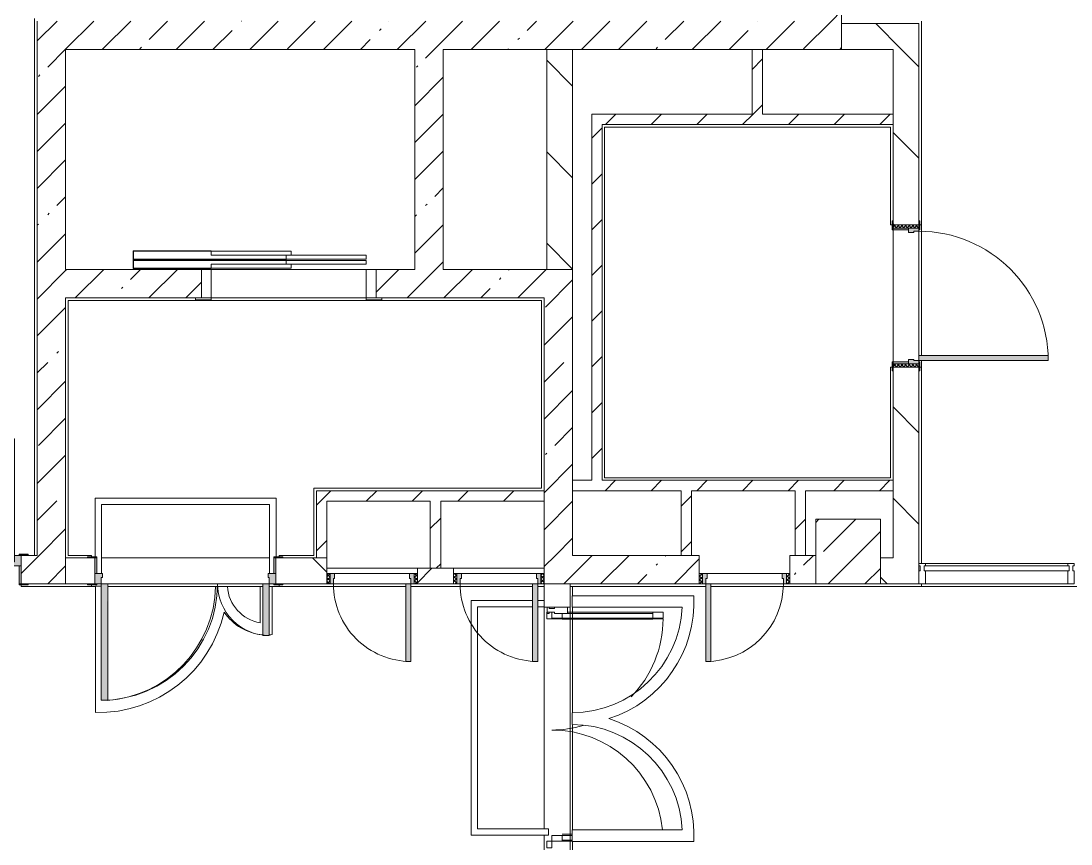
# Model space of a CAD drawing. Header units: millimetres. Extents: x -7229 to 193500, y -8553 to 29000.
# Drawn here: x 94455 to 102574, y 11389 to 17750 of the extents above; entities that cross this region are included whole.
import ezdxf

# ---------------------------------------------------------------- set-up
doc = ezdxf.new("R2010")
doc.units = ezdxf.units.MM
for name, color, linetype, lineweight, true_color in [('A-DETL-GENF-3', 7, 'Continuous', 5, 0xaaaaaa), ('A-DOOR-1', 7, 'Continuous', 5, 0xaaaaaa), ('A-DOOR-2', 7, 'Continuous', 5, 0xe2e2e2), ('A-DOOR-FRAM-1', 7, 'Continuous', 5, 0xe2e2e2), ('A-DOOR-FRAM-2', 7, 'Continuous', 5, 0xaaaaaa), ('A-FLOR-1', 7, 'Continuous', 5, 0xaaaaaa)]:
    doc.layers.add(name, color=color, linetype=linetype, lineweight=lineweight, true_color=true_color)
for name, color, linetype, lineweight in [('A-GLAZ-CURT', 7, 'Continuous', 5), ('A-GLAZ-CWMG', 7, 'Continuous', 5), ('A-WALL-1', 7, 'Continuous', 9), ('I-WALL', 7, 'Continuous', 5), ('S-COLS', 7, 'Continuous', 5)]:
    doc.layers.add(name, color=color, linetype=linetype, lineweight=lineweight)
pattern_1 = [(135, (0, 0), (-353.5534, -353.5534), [])]
pattern_2 = [(45, (0, 0), (-285.1231, 285.1231), []), (45, (285.12, 0), (-285.1231, 285.1231), [504.031, -100.806, 16.764, -84.042])]
pattern_3 = [(45, (0, 0), (-176.7767, 176.7767), [])]
pattern_4 = [(135, (1951.41, 124.685), (-14.14214, -14.14214), []), (225, (1951.41, 124.685), (14.14214, -14.14214), [])]
pattern_5 = [(45, (-171.384, 124.685), (-14.1421, 14.1421), []), (135, (-171.384, 124.685), (-14.1421, -14.1421), [])]

# ---------------------------------------------------------------- blocks, each defined once
blk = doc.blocks.new('110_Дверь_СКБ_2Ст - Д-1_л_Лестничная клетка EIS60 2-32142534-1_2_1_птичка зашивка')
at = {"layer": 'A-DOOR-2'}
for points in [[(662.5, 1010), (612.5, 1010), (612.5, 110), (662.5, 110), (662.5, 786.4)], [(-637.5, 510), (-637.5, 110), (-587.5, 110), (-587.5, 510)], [(712.4, 30), (697.5, 30), (699.6, -110), (712.5, -110), (712.5, 30)]]:
    blk.add_hatch(color=256, dxfattribs=at).paths.add_polyline_path(points)
h = blk.add_hatch(color=256, dxfattribs=at)
h.paths.add_polyline_path([(662.5, 110), (662.5, 60), (652.5, 60), (652.5, 30), (712.5, 32.6), (712.5, 110)])
h.paths.add_polyline_path([(-637.5, 110), (-687.5, 110), (-687.2, 30), (-627.5, 35.6), (-627.5, 60), (-637.5, 60), (-637.5, 104.8)])
at = {"layer": 'A-DOOR-FRAM-1'}
for points in [[(-672.5, 118), (-742.5, 118), (-742.5, 110), (-672.5, 110)], [(729.9, 118), (697.5, 118), (697.5, 110), (767.5, 110), (767.5, 118)], [(-672.5, 30), (-687.5, 30), (-687.4, -110), (-672.5, -110), (-672.5, -21.5)], [(-687.4, -110), (-742.5, -110.2), (-742.5, -118), (-672.5, -118), (-674.5, -110)], [(767.5, -110), (697.5, -110), (698.9, -118), (767.5, -118)]]:
    blk.add_hatch(color=256, dxfattribs=at).paths.add_polyline_path(points)
at = {"layer": 'A-DOOR-1'}
for p, q in [((662.5, 1010), (612.5, 1010)), ((612.5, 1010), (612.5, 110)), ((662.5, 110), (662.5, 1010)), ((-637.5, 510), (-637.5, 110)), ((-587.5, 510), (-637.5, 510)), ((-587.5, 110), (-587.5, 510)), ((-637.5, 110), (-587.5, 110)), ((612.5, 110), (662.5, 110))]:
    blk.add_line(p, q, dxfattribs=at)
for centre, radius, start, end in [((662.5, 110), 900, 90, 180), ((-637.5, 110), 400, 360, 90)]:
    blk.add_arc(centre, radius, start, end, dxfattribs=at)
at = {"layer": 'A-DOOR-FRAM-2'}
for p, q in [((-672.5, 118), (-742.5, 118)), ((-742.5, 118), (-742.5, 110)), ((-742.5, 110), (-672.5, 110)), ((-637.5, 110), (-687.5, 110)), ((-687.5, 110), (-687.5, 30)), ((-672.5, 110), (-672.5, 118)), ((-637.5, 60), (-637.5, 110)), ((662.5, 110), (662.5, 60)), ((712.5, 110), (662.5, 110)), ((767.5, 118), (697.5, 118)), ((697.5, 118), (697.5, 110)), ((697.5, 110), (767.5, 110)), ((712.5, 30), (712.5, 110)), ((767.5, 110), (767.5, 118)), ((-687.5, 30), (-627.5, 30)), ((-672.5, 30), (-687.5, 30)), ((-687.5, 30), (-687.5, -110)), ((-672.5, -110), (-672.5, 30)), ((-627.5, 60), (-637.5, 60)), ((-627.5, 30), (-627.5, 60)), ((662.5, 60), (652.5, 60)), ((652.5, 60), (652.5, 30)), ((652.5, 30), (712.5, 30)), ((712.5, 30), (697.5, 30)), ((697.5, 30), (697.5, -110)), ((712.5, -110), (712.5, 30)), ((-672.5, -110), (-742.5, -110)), ((-742.5, -110), (-742.5, -118)), ((-742.5, -118), (-672.5, -118)), ((-687.5, -110), (-672.5, -110)), ((-672.5, -118), (-672.5, -110)), ((697.5, -110), (712.5, -110)), ((767.5, -110), (697.5, -110)), ((697.5, -110), (697.5, -118)), ((697.5, -118), (767.5, -118)), ((767.5, -118), (767.5, -110))]:
    blk.add_line(p, q, dxfattribs=at)
blk = doc.blocks.new('110_Дверь_СКБ_2Ст - Д-3а 1450x2100h_Лестничная клетка из коридора-32213611-1_2_1_птичка зашивка')
at = {"layer": 'A-DOOR-2'}
for points in [[(617.1, 1000), (612.5, 1000), (617.1, 100), (662.5, 100), (662.5, 1000), (617.4, 1000)], [(-587.5, 500), (-637.5, 500), (-637.5, 100), (-587.5, 100), (-587.5, 492.8)], [(697.5, 20), (697.5, -100), (712.5, -100), (708.4, 20)]]:
    blk.add_hatch(color=256, dxfattribs=at).paths.add_polyline_path(points)
h = blk.add_hatch(color=256, dxfattribs=at)
h.paths.add_polyline_path([(710.2, 100), (662.5, 100), (660, 50), (652.5, 50), (652.5, 20), (712.5, 20), (711.5, 100)])
h.paths.add_polyline_path([(-637.5, 100), (-687.5, 100), (-687.5, 20), (-627.5, 20), (-627.5, 50), (-637.5, 50)])
at = {"layer": 'A-DOOR-FRAM-1'}
for points in [[(-712.5, 108), (-742.5, 108), (-742.5, 100), (-672.5, 100), (-672.5, 108), (-695.5, 108)], [(697.5, 108), (702.6, 100), (767.5, 100), (767.5, 108), (704.1, 108)], [(-687.5, 20), (-687.5, -100), (-672.5, -100), (-672.5, 20)], [(-687.5, -100), (-742.5, -100), (-742.5, -108), (-672.5, -108), (-677.4, -100)], [(711.5, -100), (697.5, -100), (697.5, -108), (767.5, -108), (767.5, -100), (712.5, -100)]]:
    blk.add_hatch(color=256, dxfattribs=at).paths.add_polyline_path(points)
at = {"layer": 'A-DOOR-1'}
for p, q in [((662.5, 1000), (612.5, 1000)), ((612.5, 1000), (612.5, 100)), ((662.5, 100), (662.5, 1000)), ((-637.5, 500), (-637.5, 100)), ((-587.5, 500), (-637.5, 500)), ((-587.5, 100), (-587.5, 500)), ((-637.5, 100), (-587.5, 100)), ((612.5, 100), (662.5, 100))]:
    blk.add_line(p, q, dxfattribs=at)
for centre, radius, start, end in [((662.5, 100), 900, 90, 180), ((-637.5, 100), 400, 360, 90)]:
    blk.add_arc(centre, radius, start, end, dxfattribs=at)
at = {"layer": 'A-DOOR-FRAM-2'}
for p, q in [((-672.5, 108), (-742.5, 108)), ((-742.5, 108), (-742.5, 100)), ((-742.5, 100), (-672.5, 100)), ((-637.5, 100), (-687.5, 100)), ((-687.5, 100), (-687.5, 20)), ((-672.5, 100), (-672.5, 108)), ((-637.5, 50), (-637.5, 100)), ((662.5, 100), (662.5, 50)), ((712.5, 100), (662.5, 100)), ((767.5, 108), (697.5, 108)), ((697.5, 108), (697.5, 100)), ((697.5, 100), (767.5, 100)), ((712.5, 20), (712.5, 100)), ((767.5, 100), (767.5, 108)), ((-687.5, 20), (-627.5, 20)), ((-672.5, 20), (-687.5, 20)), ((-687.5, 20), (-687.5, -100)), ((-672.5, -100), (-672.5, 20)), ((-627.5, 50), (-637.5, 50)), ((-627.5, 20), (-627.5, 50)), ((662.5, 50), (652.5, 50)), ((652.5, 50), (652.5, 20)), ((652.5, 20), (712.5, 20)), ((712.5, 20), (697.5, 20)), ((697.5, 20), (697.5, -100)), ((712.5, -100), (712.5, 20)), ((-672.5, -100), (-742.5, -100)), ((-742.5, -100), (-742.5, -108)), ((-742.5, -108), (-672.5, -108)), ((-687.5, -100), (-672.5, -100)), ((-672.5, -108), (-672.5, -100)), ((697.5, -100), (712.5, -100)), ((767.5, -100), (697.5, -100)), ((697.5, -100), (697.5, -108)), ((697.5, -108), (767.5, -108)), ((767.5, -108), (767.5, -100))]:
    blk.add_line(p, q, dxfattribs=at)
blk = doc.blocks.new('110_Дверь_СКБ_1Ст_Внутренняя1 - Д-4 1100x2100h_су мгн-31800557-1_2_1_птичка зашивка')
at = {"layer": 'A-DOOR-1'}
h = blk.add_hatch(dxfattribs=at)
h.set_pattern_fill('FP_53', color=256, style=0, pattern_type=2)
h.set_pattern_definition([(135, (1751.41, 164.685), (-14.14214, -14.14214), []), (225, (1751.41, 164.685), (14.14214, -14.14214), [])])
h.paths.add_polyline_path([(562.5, 100), (537.5, 100), (537.5, -100), (562.5, -100), (562.5, -21.9)])
at = {"layer": 'A-DOOR-2'}
h = blk.add_hatch(color=256, dxfattribs=at)
h.paths.add_polyline_path([(537.5, 100), (512.5, 100), (512.5, 60), (502.5, 60), (502.5, 20), (537.5, 20)])
h.paths.add_polyline_path([(-477.5, 60), (-487.5, 60), (-487.5, 100), (-512.5, 100), (-512.5, 20), (-477.5, 20), (-477.5, 44)])
at = {"layer": 'A-DOOR-FRAM-1'}
for points in [[(512.5, 120), (512.5, 1100), (472.5, 1100), (472.5, 100), (512.5, 100), (512.5, 111.4)], [(-497.5, 100), (-497.5, 108), (-567.5, 108), (-567.5, 100), (-512.5, 100)], [(592.5, 108), (522.5, 108), (522.5, 100), (592.5, 100)], [(-497.5, -21.9), (-497.5, 20), (-512.5, 20), (-512.5, -100), (-497.5, -100)], [(537.5, -100), (537.5, 20), (522.5, 20), (522.5, -100)], [(-497.5, -100), (-567.5, -100), (-567.5, -108), (-497.5, -108)], [(592.5, -108), (592.5, -100), (522.5, -100), (522.5, -108), (562.5, -108)]]:
    blk.add_hatch(color=256, dxfattribs=at).paths.add_polyline_path(points)
at = {"layer": 'A-DOOR-FRAM-2'}
h = blk.add_hatch(dxfattribs=at)
h.set_pattern_fill('FP_54', color=256, style=0, pattern_type=2)
h.set_pattern_definition([(45, (-371.384, 164.685), (-14.1421, 14.1421), []), (135, (-371.384, 164.685), (-14.1421, -14.1421), [])])
h.paths.add_polyline_path([(-512.5, -46.8), (-512.5, 100), (-537.5, 100), (-537.5, -100), (-512.5, -100)])
at = {"layer": 'A-DOOR-1'}
for p, q in [((512.5, 1100), (472.5, 1100)), ((472.5, 1100), (472.5, 100)), ((512.5, 100), (512.5, 1100)), ((472.5, 100), (512.5, 100))]:
    blk.add_line(p, q, dxfattribs=at)
blk.add_arc((512.5, 100), 1000, 90, 180, dxfattribs=at)
at = {"layer": 'A-DOOR-FRAM-2'}
for p, q in [((-497.5, 108), (-567.5, 108)), ((-567.5, 108), (-567.5, 100)), ((-567.5, 100), (-497.5, 100)), ((-512.5, 100), (-537.5, 100)), ((-537.5, 100), (-537.5, -100)), ((-487.5, 100), (-512.5, 100)), ((-512.5, 100), (-512.5, 20)), ((-512.5, -100), (-512.5, 100)), ((-497.5, 100), (-512.5, 100)), ((-512.5, 100), (-512.5, 99)), ((-512.5, 99), (-497.5, 99)), ((-497.5, 100), (-497.5, 108)), ((-497.5, 99), (-497.5, 100)), ((-487.5, 60), (-487.5, 100)), ((512.5, 100), (512.5, 60)), ((537.5, 100), (512.5, 100)), ((592.5, 108), (522.5, 108)), ((522.5, 108), (522.5, 100)), ((537.5, 100), (522.5, 100)), ((522.5, 100), (522.5, 99)), ((522.5, 100), (592.5, 100)), ((522.5, 99), (537.5, 99)), ((537.5, 20), (537.5, 100)), ((562.5, 100), (537.5, 100)), ((537.5, 100), (537.5, -100)), ((537.5, 99), (537.5, 100)), ((562.5, -100), (562.5, 100)), ((592.5, 100), (592.5, 108)), ((-512.5, 20), (-477.5, 20)), ((-497.5, 20), (-512.5, 20)), ((-512.5, 20), (-512.5, -100)), ((-497.5, -100), (-497.5, 20)), ((-477.5, 60), (-487.5, 60)), ((-477.5, 20), (-477.5, 60)), ((512.5, 60), (502.5, 60)), ((502.5, 60), (502.5, 20)), ((502.5, 20), (537.5, 20)), ((537.5, 20), (522.5, 20)), ((522.5, 20), (522.5, -100)), ((537.5, -100), (537.5, 20)), ((-497.5, -100), (-567.5, -100)), ((-567.5, -100), (-567.5, -108)), ((-567.5, -108), (-497.5, -108)), ((-537.5, -100), (-512.5, -100)), ((-512.5, -100), (-497.5, -100)), ((-497.5, -108), (-497.5, -100)), ((522.5, -100), (537.5, -100)), ((592.5, -100), (522.5, -100)), ((522.5, -100), (522.5, -108)), ((522.5, -108), (592.5, -108)), ((537.5, -100), (562.5, -100)), ((592.5, -108), (592.5, -100))]:
    blk.add_line(p, q, dxfattribs=at)
blk = doc.blocks.new('110_Дверь_СКБ_1Ст - д-18 700x2100h_Технический шкаф ЭОМ и СС-23279316-1_2_1_птичка зашивка')
at = {"layer": 'A-DOOR-1'}
h = blk.add_hatch(dxfattribs=at)
h.set_pattern_fill('FP_81', color=256, style=0, pattern_type=2)
h.set_pattern_definition([(135, (1951.41, 174.685), (-14.14214, -14.14214), []), (225, (1951.41, 174.685), (14.14214, -14.14214), [])])
h.paths.add_polyline_path([(337.5, 110), (337.5, 30), (362.5, 30), (362.5, 110)])
at = {"layer": 'A-DOOR-2'}
h = blk.add_hatch(color=256, dxfattribs=at)
h.paths.add_polyline_path([(337.5, 110), (312.5, 110), (312.5, 70), (302.5, 70), (302.5, 30), (337.5, 30)])
h.paths.add_polyline_path([(-312.5, 110), (-312.5, 30), (-277.5, 30), (-277.5, 70), (-287.5, 70), (-287.5, 110), (-297.5, 110)])
at = {"layer": 'A-DOOR-FRAM-1'}
blk.add_hatch(color=256, dxfattribs=at).paths.add_polyline_path([(312.5, 710), (272.5, 710), (272.5, 110), (312.5, 110), (312.5, 377)])
at = {"layer": 'A-DOOR-FRAM-2'}
h = blk.add_hatch(dxfattribs=at)
h.set_pattern_fill('FP_82', color=256, style=0, pattern_type=2)
h.set_pattern_definition([(45, (-171.384, 174.685), (-14.1421, 14.1421), []), (135, (-171.384, 174.685), (-14.1421, -14.1421), [])])
h.paths.add_polyline_path([(-337.5, 110), (-337.5, 30), (-312.5, 30), (-312.5, 110), (-320.7, 110)])
at = {"layer": 'A-DOOR-1'}
for p, q in [((312.5, 710), (272.5, 710)), ((272.5, 710), (272.5, 110)), ((312.5, 110), (312.5, 710)), ((272.5, 110), (312.5, 110))]:
    blk.add_line(p, q, dxfattribs=at)
blk.add_arc((312.5, 110), 600, 90, 180, dxfattribs=at)
at = {"layer": 'A-DOOR-FRAM-2'}
for p, q in [((-312.5, 110), (-337.5, 110)), ((-337.5, 110), (-337.5, 30)), ((-287.5, 110), (-312.5, 110)), ((-312.5, 110), (-312.5, 30)), ((-312.5, 30), (-312.5, 110)), ((-287.5, 70), (-287.5, 110)), ((-287.5, 110), (272.5, 110)), ((312.5, 110), (312.5, 70)), ((337.5, 110), (312.5, 110)), ((337.5, 30), (337.5, 110)), ((362.5, 110), (337.5, 110)), ((337.5, 110), (337.5, 30)), ((362.5, 30), (362.5, 110)), ((-337.5, 30), (-312.5, 30)), ((-312.5, 30), (-277.5, 30)), ((-277.5, 70), (-287.5, 70)), ((-277.5, 30), (-277.5, 70)), ((302.5, 30), (-277.5, 30)), ((312.5, 70), (302.5, 70)), ((302.5, 70), (302.5, 30)), ((302.5, 30), (337.5, 30)), ((337.5, 30), (362.5, 30))]:
    blk.add_line(p, q, dxfattribs=at)
blk = doc.blocks.new('110_Дверь_СКБ_1Ст - д-18п 700x2100h_Технический шкаф ЭОМ и СС 2-32193184-1_2_1_птичка зашивка')
at = {"layer": 'A-DOOR-1'}
h = blk.add_hatch(dxfattribs=at)
h.set_pattern_fill('FP_83', color=256, style=0, pattern_type=2)
h.set_pattern_definition(pattern_4)
h.paths.add_polyline_path([(337.5, 60), (337.5, -20), (362.5, -20), (362.5, 60)])
at = {"layer": 'A-DOOR-2'}
h = blk.add_hatch(color=256, dxfattribs=at)
h.paths.add_polyline_path([(-312.5, 60), (-312.5, -20), (-277.5, -20), (-277.5, 20), (-287.5, 20), (-287.5, 60), (-297.5, 60)])
h.paths.add_polyline_path([(312.5, 60), (312.5, 20), (302.5, 20), (302.5, -20), (337.5, -20), (337.5, 60), (322.5, 60)])
at = {"layer": 'A-DOOR-FRAM-1'}
blk.add_hatch(color=256, dxfattribs=at).paths.add_polyline_path([(-247.5, 660), (-287.5, 660), (-287.5, 60), (-247.5, 60), (-247.5, 558.7)])
at = {"layer": 'A-DOOR-FRAM-2'}
h = blk.add_hatch(dxfattribs=at)
h.set_pattern_fill('FP_84', color=256, style=0, pattern_type=2)
h.set_pattern_definition(pattern_5)
h.paths.add_polyline_path([(-337.5, 60), (-337.5, -20), (-312.5, -20), (-312.5, 60)])
at = {"layer": 'A-DOOR-1'}
for p, q in [((-287.5, 660), (-287.5, 60)), ((-247.5, 660), (-287.5, 660)), ((-247.5, 60), (-247.5, 660)), ((-287.5, 60), (-247.5, 60))]:
    blk.add_line(p, q, dxfattribs=at)
blk.add_arc((-287.5, 60), 600, 360, 90, dxfattribs=at)
at = {"layer": 'A-DOOR-FRAM-2'}
for p, q in [((-312.5, 60), (-337.5, 60)), ((-337.5, 60), (-337.5, -20)), ((-287.5, 60), (-312.5, 60)), ((-312.5, 60), (-312.5, -20)), ((-312.5, -20), (-312.5, 60)), ((-287.5, 20), (-287.5, 60)), ((-277.5, 20), (-287.5, 20)), ((-277.5, -20), (-277.5, 20)), ((-247.5, 60), (312.5, 60)), ((312.5, 20), (302.5, 20)), ((302.5, 20), (302.5, -20)), ((312.5, 60), (312.5, 20)), ((337.5, 60), (312.5, 60)), ((337.5, -20), (337.5, 60)), ((362.5, 60), (337.5, 60)), ((337.5, 60), (337.5, -20)), ((362.5, -20), (362.5, 60)), ((-337.5, -20), (-312.5, -20)), ((-312.5, -20), (-277.5, -20)), ((302.5, -20), (-277.5, -20)), ((302.5, -20), (337.5, -20)), ((337.5, -20), (362.5, -20))]:
    blk.add_line(p, q, dxfattribs=at)
blk = doc.blocks.new('110_Дверь_СКБ_1Ст - д-18п 700x2100h_Технический шкаф ЭОМ и СС 2-V72-1_2_1_птичка зашивка')
at = {"layer": 'A-DOOR-1'}
h = blk.add_hatch(dxfattribs=at)
h.set_pattern_fill('FP_83', color=256, style=0, pattern_type=2)
h.set_pattern_definition(pattern_4)
h.paths.add_polyline_path([(337.5, 60), (337.5, -20), (362.5, -20), (362.5, 60)])
at = {"layer": 'A-DOOR-2'}
h = blk.add_hatch(color=256, dxfattribs=at)
h.paths.add_polyline_path([(337.5, 60), (312.5, 60), (312.5, 20), (302.5, 20), (302.5, -20), (337.5, -20)])
h.paths.add_polyline_path([(-287.5, 60), (-312.5, 60), (-312.5, -20), (-277.5, -20), (-277.5, 20), (-287.5, 20)])
at = {"layer": 'A-DOOR-FRAM-1'}
blk.add_hatch(color=256, dxfattribs=at).paths.add_polyline_path([(-247.5, 660), (-287.5, 660), (-287.5, 60), (-247.5, 60), (-247.5, 80)])
at = {"layer": 'A-DOOR-FRAM-2'}
h = blk.add_hatch(dxfattribs=at)
h.set_pattern_fill('FP_84', color=256, style=0, pattern_type=2)
h.set_pattern_definition(pattern_5)
h.paths.add_polyline_path([(-337.5, 60), (-337.5, -20), (-312.5, -20), (-312.5, 60)])
at = {"layer": 'A-DOOR-1'}
for p, q in [((-287.5, 660), (-287.5, 60)), ((-247.5, 660), (-287.5, 660)), ((-247.5, 60), (-247.5, 660)), ((-287.5, 60), (-247.5, 60))]:
    blk.add_line(p, q, dxfattribs=at)
blk.add_arc((-287.5, 60), 600, 360, 90, dxfattribs=at)
at = {"layer": 'A-DOOR-FRAM-2'}
for p, q in [((-312.5, 60), (-337.5, 60)), ((-337.5, 60), (-337.5, -20)), ((-287.5, 60), (-312.5, 60)), ((-312.5, 60), (-312.5, -20)), ((-312.5, -20), (-312.5, 60)), ((-287.5, 20), (-287.5, 60)), ((-277.5, 20), (-287.5, 20)), ((-277.5, -20), (-277.5, 20)), ((-247.5, 60), (312.5, 60)), ((312.5, 20), (302.5, 20)), ((302.5, 20), (302.5, -20)), ((312.5, 60), (312.5, 20)), ((337.5, 60), (312.5, 60)), ((337.5, -20), (337.5, 60)), ((362.5, 60), (337.5, 60)), ((337.5, 60), (337.5, -20)), ((362.5, -20), (362.5, 60)), ((-337.5, -20), (-312.5, -20)), ((-312.5, -20), (-277.5, -20)), ((302.5, -20), (-277.5, -20)), ((302.5, -20), (337.5, -20)), ((337.5, -20), (362.5, -20))]:
    blk.add_line(p, q, dxfattribs=at)
blk = doc.blocks.new('Прямоугольный импост - Импост структурный с накладкой - 160мм Темный-V48-1_2_1_птичка зашивка')
at = {"layer": 'A-GLAZ-CWMG'}
for p, q in [((-50, 0), (-50, 17)), ((-50, 17), (0, 17)), ((-40, 0), (-50, 0)), ((-40, -40), (-40, 0)), ((0, 0), (-10, 0)), ((-10, 0), (-10, -40)), ((0, 17), (0, 0)), ((-50, -140), (-50, -40)), ((-50, -40), (-40, -40)), ((-10, -40), (0, -40)), ((0, -40), (0, -140)), ((0, -140), (-50, -140))]:
    blk.add_line(p, q, dxfattribs=at)
blk = doc.blocks.new('Системная панель - Стекло - 40мм-32352614-1_2_1_птичка зашивка')
at = {"layer": 'A-GLAZ-CURT'}
for p, q in [((560.5, 40), (-560.5, 40)), ((-560.5, 40), (-560.5, 0)), ((560.5, 0), (560.5, 40)), ((-560.5, 0), (560.5, 0))]:
    blk.add_line(p, q, dxfattribs=at)
blk = doc.blocks.new('Прямоугольный импост - Импост структурный с накладкой - 160мм Темный-32352612-1_2_1_птичка зашивка')
at = {"layer": 'A-GLAZ-CWMG'}
for p, q in [((101448, 13557), (102549, 13557)), ((101448, 13400), (102549, 13400))]:
    blk.add_line(p, q, dxfattribs=at)
blk = doc.blocks.new('Прямоугольный импост - Импост структурный с накладкой - 160мм Темный-V50-1_2_1_птичка зашивка')
at = {"layer": 'A-GLAZ-CWMG'}
for p, q in [((-25, 0), (-25, 17)), ((-25, 17), (25, 17)), ((-15, 0), (-25, 0)), ((-15, -40), (-15, 0)), ((25, 0), (15, 0)), ((15, 0), (15, -40)), ((25, 17), (25, 0)), ((-25, -140), (-25, -40)), ((-25, -40), (-15, -40)), ((15, -40), (25, -40)), ((25, -40), (25, -140)), ((25, -140), (-25, -140))]:
    blk.add_line(p, q, dxfattribs=at)
blk = doc.blocks.new('BSC_Колонна _Прямоугольная - 500х500-17857564-1_2_1_птичка зашивка')
at = {"layer": 'S-COLS'}
h = blk.add_hatch(dxfattribs=at)
h.set_pattern_fill('FP_109', color=256, style=0, pattern_type=2)
h.set_pattern_definition([(45, (-100850, -13650), (-285.1231, 285.1231), []), (45, (-100564.88, -13650), (-285.1231, 285.1231), [504.031, -100.806, 16.764, -84.042])])
h.paths.add_polyline_path([(250, -250), (250, 250), (-250, 250), (-250, -250)])
for p, q in [((250, 250), (-250, 250)), ((-250, 250), (-250, -250)), ((250, -250), (250, 250)), ((-250, -250), (250, -250))]:
    blk.add_line(p, q, dxfattribs=at)
blk = doc.blocks.new('DOR_Дверь лифта - 1350х2050h-19118285-1_2_1_птичка зашивка')
at = {"layer": 'A-DOOR-1'}
for p, q in [((-600, 125), (-720, 125)), ((-720, 125), (-720, 110)), ((-720, 110), (-600, 110)), ((-675, 110), (-675, -110)), ((-600, 110), (-675, 110)), ((-600, 110), (-600, 125)), ((600, 110), (-600, 110)), ((-600, 110), (-600, -110)), ((720, 125), (600, 125)), ((600, 125), (600, 110)), ((600, -110), (600, 110)), ((675, 110), (600, 110)), ((600, 110), (720, 110)), ((675, -110), (675, 110)), ((720, 110), (720, 125)), ((-675, -110), (-600, -110)), ((-600, -110), (600, -110)), ((-600, -150), (-600, -180)), ((20, -150), (-600, -150)), ((-20, -120), (-20, -150)), ((600, -120), (-20, -120)), ((-20, -150), (600, -150)), ((20, -180), (20, -150)), ((600, -110), (675, -110)), ((600, -150), (600, -120)), ((-600, -180), (20, -180)), ((-600, -190), (-600, -220)), ((20, -190), (-600, -190)), ((-600, -220), (20, -220)), ((-20, -220), (-20, -250)), ((600, -220), (-20, -220)), ((20, -220), (20, -190)), ((600, -250), (600, -220)), ((-20, -250), (600, -250))]:
    blk.add_line(p, q, dxfattribs=at)
at = {"layer": 'A-DOOR-FRAM-2'}
for p, q in [((600, -117), (600, -120)), ((1203, -117), (600, -117)), ((600, -120), (1200, -120)), ((1200, -120), (1200, -180)), ((1203, -183), (1203, -117)), ((1200, -180), (20, -180)), ((20, -180), (20, -183)), ((20, -183), (1203, -183)), ((1203, -187), (20, -187)), ((20, -187), (20, -190)), ((20, -190), (1200, -190)), ((1200, -190), (1200, -250)), ((1203, -253), (1203, -187)), ((600, -250), (600, -253)), ((1200, -250), (600, -250)), ((600, -253), (1203, -253))]:
    blk.add_line(p, q, dxfattribs=at)
blk = doc.blocks.new('Дверь_Витражная_остекление_ - ВВ-7 остекление-32349468-1_2_1_птичка зашивка')
at = {"layer": 'A-DETL-GENF-3'}
for p, q in [((-815, -20), (-860, -20)), ((-860, -177.2), (-860, -20)), ((-815, -20), (-860, -20)), ((-860, -20), (-860, -177.2)), ((-815, -177.2), (-815, -20)), ((-815, -177.2), (-815, -20)), ((865, -880), (865, -20)), ((865, -20), (865, -880)), ((-860, -100), (-815, -100)), ((-850, -177.2), (-850, -100)), ((-806, -177.2), (-806, -100)), ((856, -800), (856, -100)), ((900, -100), (865, -100)), ((900, -800), (900, -140)), ((910, -880), (910, -140)), ((910, -880), (910, -140)), ((910, -800), (865, -800)), ((910, -880), (865, -880)), ((865, -880), (910, -880))]:
    blk.add_line(p, q, dxfattribs=at)
at = {"layer": 'A-DOOR-1'}
for p, q in [((-910, 20), (-860, 20)), ((-910, -20), (-910, 20)), ((-860, 20), (-860, -20)), ((860, 20), (910, 20)), ((860, -20), (860, 20)), ((910, 20), (910, -20)), ((-860, -20), (-910, -20)), ((-860, -177.2), (-860, -20)), ((860, -880), (860, -20)), ((910, -20), (860, -20))]:
    blk.add_line(p, q, dxfattribs=at)
for centre, start, end in [((-860, -20), 275.98464, 0), ((860, -20), 180, 196.28645), ((860, -20), 225.39227, 270)]:
    blk.add_arc(centre, 860, start, end, dxfattribs=at)
blk = doc.blocks.new('Прямоугольный импост - Импост структурный с накладкой - 160мм Темный-32348142-1_2_1_птичка зашивка')
at = {"layer": 'A-GLAZ-CWMG'}
for p, q in [((0, 17), (-50, 17)), ((-50, 17), (-50, 0)), ((-50, 0), (-40, 0)), ((-40, 0), (-40, -40)), ((-10, -40), (-10, 0)), ((-10, 0), (0, 0)), ((0, 0), (0, 17)), ((-40, -40), (-50, -40)), ((-50, -40), (-50, -140)), ((0, -40), (-10, -40)), ((0, -140), (0, -40)), ((-50, -140), (0, -140))]:
    blk.add_line(p, q, dxfattribs=at)

msp = doc.modelspace()

# ---------------------------------------------------------------- hatches: boundary and pattern name
at = {"layer": 'I-WALL'}
h = msp.add_hatch(dxfattribs=at)
h.set_pattern_fill('FP_1', color=256, style=0, pattern_type=2)
h.set_pattern_definition(pattern_2)
h.paths.add_polyline_path([(100630, 17750), (100800, 17750), (100800, 21400), (100580, 21400), (100580, 17750), (100605.8, 17750)])
h = msp.add_hatch(dxfattribs=at)
h.set_pattern_fill('FP_1', color=256, style=0, pattern_type=2)
h.set_pattern_definition(pattern_2)
h.paths.add_polyline_path([(94580, 13620), (94800, 13620), (94800, 17750), (94580, 17750), (94580, 13744.4)])
h = msp.add_hatch(dxfattribs=at)
h.set_pattern_fill('FP_1', color=256, style=0, pattern_type=2)
h.set_pattern_definition(pattern_2)
h.paths.add_polyline_path([(100800, 17530), (100800, 17750), (94800, 17750), (94800, 17530), (100580, 17530)])
h = msp.add_hatch(dxfattribs=at)
h.set_pattern_fill('FP_19', color=256, style=0, pattern_type=2)
h.set_pattern_definition(pattern_1)
h.paths.add_polyline_path([(101276.1, 17530), (101398, 17530), (101398, 17730), (100800, 17730), (100800, 17530), (101198, 17530)])
h = msp.add_hatch(dxfattribs=at)
h.set_pattern_fill('FP_1', color=256, style=0, pattern_type=2)
h.set_pattern_definition(pattern_2)
h.paths.add_polyline_path([(97720, 15830), (97720, 17530), (97500, 17530), (97500, 15830), (97704.6, 15830)])
h = msp.add_hatch(dxfattribs=at)
h.set_pattern_fill('FP_19', color=256, style=0, pattern_type=2)
h.set_pattern_definition(pattern_1)
h.paths.add_polyline_path([(98720, 15830), (98720, 17530), (98520, 17530), (98520, 15830)])
h = msp.add_hatch(dxfattribs=at)
h.set_pattern_fill('FP_18', color=256, style=0, pattern_type=2)
h.set_pattern_definition(pattern_3)
h.paths.add_polyline_path([(100188, 17030), (100188, 17530), (100108, 17530), (100108, 17030)])
h = msp.add_hatch(dxfattribs=at)
h.set_pattern_fill('FP_19', color=256, style=0, pattern_type=2)
h.set_pattern_definition(pattern_1)
h.paths.add_polyline_path([(101198, 13600), (101398, 13600), (101398, 15075), (101198, 15075), (101198, 13744.4)])
h.paths.add_polyline_path([(101276.1, 16175), (101398, 16175), (101398, 17530), (101198, 17530), (101198, 16175)])
h = msp.add_hatch(dxfattribs=at)
h.set_pattern_fill('FP_18', color=256, style=0, pattern_type=2)
h.set_pattern_definition(pattern_3)
h.paths.add_polyline_path([(98868, 14200), (98948, 14200), (98948, 17030), (98868, 17030), (98868, 14220)])
h = msp.add_hatch(dxfattribs=at)
h.set_pattern_fill('FP_18', color=256, style=0, pattern_type=2)
h.set_pattern_definition(pattern_3)
h.paths.add_polyline_path([(100302.1, 16950), (101198, 16950), (101198, 17030), (98948, 17030), (98948, 16950), (100288.1, 16950)])
h = msp.add_hatch(dxfattribs=at)
h.set_pattern_fill('FP_1', color=256, style=0, pattern_type=2)
h.set_pattern_definition(pattern_2)
h.paths.add_polyline_path([(94820, 15610), (95850, 15610), (95850, 15830), (94800, 15830), (94800, 15610)])
h.paths.add_polyline_path([(97720, 15610), (98500, 15610), (98500, 15830), (97200, 15830), (97200, 15610), (97704.6, 15610)])
h = msp.add_hatch(dxfattribs=at)
h.set_pattern_fill('FP_1', color=256, style=0, pattern_type=2)
h.set_pattern_definition(pattern_2)
h.paths.add_polyline_path([(98597.5, 13620), (98720, 13620), (98720, 15830), (98500, 15830), (98500, 13620)])
h = msp.add_hatch(dxfattribs=at)
h.set_pattern_fill('FP_18', color=256, style=0, pattern_type=2)
h.set_pattern_definition(pattern_3)
h.paths.add_polyline_path([(100520, 14120), (101198, 14120), (101198, 14200), (98720, 14200), (98720, 14120), (100440, 14120)])
h = msp.add_hatch(dxfattribs=at)
h.set_pattern_fill('FP_18', color=256, style=0, pattern_type=2)
h.set_pattern_definition(pattern_3)
h.paths.add_polyline_path([(96820, 13600), (96820, 14120), (96740, 14120), (96740, 13600), (96811.8, 13600)])
h = msp.add_hatch(dxfattribs=at)
h.set_pattern_fill('FP_18', color=256, style=0, pattern_type=2)
h.set_pattern_definition(pattern_3)
h.paths.add_polyline_path([(96820, 14040), (98500, 14040), (98500, 14120), (96820, 14120)])
h = msp.add_hatch(dxfattribs=at)
h.set_pattern_fill('FP_18', color=256, style=0, pattern_type=2)
h.set_pattern_definition(pattern_3)
h.paths.add_polyline_path([(99560, 13620), (99640, 13620), (99640, 14120), (99560, 14120), (99560, 13744.4)])
h = msp.add_hatch(dxfattribs=at)
h.set_pattern_fill('FP_18', color=256, style=0, pattern_type=2)
h.set_pattern_definition(pattern_3)
h.paths.add_polyline_path([(100520, 13620), (100520, 14120), (100440, 14120), (100440, 13620)])
h = msp.add_hatch(dxfattribs=at)
h.set_pattern_fill('FP_18', color=256, style=0, pattern_type=2)
h.set_pattern_definition(pattern_3)
h.paths.add_polyline_path([(97700, 13520), (97700, 14040), (97620, 14040), (97620, 13520)])
h = msp.add_hatch(dxfattribs=at)
h.set_pattern_fill('FP_1', color=256, style=0, pattern_type=2)
h.set_pattern_definition(pattern_2)
h.paths.add_polyline_path([(94800, 13400), (94800, 13620), (94455, 13620), (94455, 13400), (94580, 13400)])
h.paths.add_polyline_path([(92810, 13400), (93055, 13400), (93050, 13620), (92810, 13620)])
h = msp.add_hatch(dxfattribs=at)
h.set_pattern_fill('FP_19', color=256, style=0, pattern_type=2)
h.set_pattern_definition(pattern_1)
h.paths.add_polyline_path([(96820, 13400), (96820, 13600), (96425, 13600), (96425, 13400), (96811.8, 13400)])
h.paths.add_polyline_path([(95000, 13400), (95025, 13400), (95025, 13600), (94800, 13600), (94800, 13400), (94970, 13400)])
h = msp.add_hatch(dxfattribs=at)
h.set_pattern_fill('FP_1', color=256, style=0, pattern_type=2)
h.set_pattern_definition(pattern_2)
h.paths.add_polyline_path([(100600, 13400), (100600, 13620), (100400, 13620), (100400, 13400)])
h.paths.add_polyline_path([(99490.4, 13400), (99700, 13400), (99700, 13620), (98500, 13620), (98500, 13400), (98733, 13400)])
h = msp.add_hatch(dxfattribs=at)
h.set_pattern_fill('FP_19', color=256, style=0, pattern_type=2)
h.set_pattern_definition(pattern_1)
h.paths.add_polyline_path([(110204.8, 13400), (110550, 13400), (110550, 13600), (109829, 13600), (109830, 13400)])
h.paths.add_polyline_path([(105550, 13400), (105550, 13600), (105400, 13600), (105400, 13400), (105530, 13400)])
h.paths.add_polyline_path([(106050, 13400), (106610, 13400), (106610, 13600), (106050, 13600)])
h.paths.add_polyline_path([(101100, 13400), (101398, 13400), (101398, 13600), (101100, 13600)])
h = msp.add_hatch(dxfattribs=at)
h.set_pattern_fill('FP_71', color=256, style=0, pattern_type=2)
h.set_pattern_definition([(45, (0, 0), (-427.6843, 427.6843), []), (45, (285.1, 0), (-427.6843, 427.6843), [])])
h.paths.add_polyline_path([(97800, 13400), (97800, 13520), (97520, 13520), (97520, 13400), (97704.6, 13400)])
h = msp.add_hatch(dxfattribs=at)
h.set_pattern_fill('FP_19', color=256, style=0, pattern_type=2)
h.set_pattern_definition(pattern_1)
h.paths.add_polyline_path([(98700, 10600), (98700, 11320), (98500, 11320), (98500, 10600)])
h.paths.add_polyline_path([(98597.5, 13220), (98700, 13220), (98700, 13400), (98500, 13400), (98500, 13220)])

# ---------------------------------------------------------------- linework, layer by layer
at = {"layer": 'A-FLOR-1'}
for p, q in [((94560, 13620), (94560, 17770.5)), ((101418, 17750), (101418, 15165)), ((101178, 16930), (98968, 16930)), ((98968, 16930), (98968, 14220)), ((101178, 16175), (101178, 16930)), ((101190, 16175), (101178, 16175)), ((101418, 16175), (101406, 16175)), ((98480, 15590), (94820, 15590)), ((94820, 15590), (94820, 13620)), ((98480, 14140), (98480, 15590)), ((101418, 15125), (101418, 13557)), ((101178, 14220), (101178, 15075)), ((101178, 15075), (101190, 15075)), ((101406, 15075), (101418, 15075)), ((98968, 14220), (101178, 14220)), ((96720, 13620), (96720, 14140)), ((96720, 14140), (98480, 14140)), ((95027.5, 14062.1), (95027.5, 13608)), ((96427.5, 14062.1), (95027.5, 14062.1)), ((96427.5, 13608), (96427.5, 14062.1)), ((95077.5, 13480), (95077.5, 14012.1)), ((95077.5, 14012.1), (96377.5, 14012.1)), ((96377.5, 14012.1), (96377.5, 13480)), ((94820, 13620), (95000, 13620)), ((95000, 13620), (95000, 13608)), ((96450, 13620), (96720, 13620)), ((96450, 13608), (96450, 13620)), ((101418, 13400), (101418, 13380)), ((94455, 13380), (94455, 13392)), ((95026, 13380), (94455, 13380)), ((95000, 13392), (95000, 13380)), ((95075, 13383), (95030.4, 13383)), ((95030.4, 13383), (95030.4, 12405.3)), ((96325, 13380), (95125, 13380)), ((96050.7, 13379.5), (95959.8, 13379.5)), ((96305, 13380), (96305, 13099.1)), ((97430, 13380), (96375, 13380)), ((96396.8, 13007.2), (96396.8, 13380)), ((96450, 13380), (96450, 13392)), ((98410, 13380), (97470, 13380)), ((98500, 13380), (98450, 13380)), ((99750, 13380), (98700, 13380)), ((98720, 13308), (98720, 13380)), ((99790, 13380), (103671.6, 13380)), ((97934.8, 13272.2), (97934.8, 11457.1)), ((98410, 13272.2), (97934.8, 13272.2)), ((98500, 13272.2), (98450, 13272.2)), ((99656.8, 13308.4), (98716.8, 13308.4)), ((98716.8, 13308.4), (98716.8, 13218.4)), ((97984.8, 11507.1), (97984.8, 13222.2)), ((97984.8, 13222.2), (98410, 13222.2)), ((98450, 13222.2), (98500, 13222.2)), ((98716.8, 13218.4), (99567.2, 13218.4)), ((98720, 12403.5), (98720, 13218.4)), ((98717.8, 12403.4), (98717.8, 12313.3)), ((98720, 11498.4), (98720, 12313.2)), ((97934.8, 11457.1), (98534.8, 11457.1)), ((98534.8, 11507.1), (97984.8, 11507.1)), ((98534.8, 11457.1), (98534.8, 11507.1)), ((99567.2, 11498.4), (98716.8, 11498.4)), ((98716.8, 11498.4), (98716.8, 11408.4)), ((98716.8, 11408.4), (99656.8, 11408.4)), ((98720, 11340), (98720, 11408.7))]:
    msp.add_line(p, q, dxfattribs=at)
for centre, radius, start, end in [((95055, 13400), 905, 274.14371, 358.70203), ((96355, 13400), 305, 183.85394, 260.56466), ((98713.1, 13258.4), 945, 287.75279, 3.03294), ((95055, 13400), 995, 268.58294, 347.32946), ((96355, 13400), 395, 213.54048, 265.63343), ((98713.1, 13258.4), 855, 270.31209, 357.31852), ((96355, 13400), 395, 272.90796, 276.07108), ((98713.1, 11458.4), 945, 356.96706, 72.24721), ((98713.1, 11458.4), 855, 2.68148, 89.68791)]:
    msp.add_arc(centre, radius, start, end, dxfattribs=at)
at = {"layer": 'A-WALL-1'}
for p, q in [((98720, 17530), (98520, 17530)), ((100188, 17530), (100108, 17530)), ((101198, 16950), (101198, 17030)), ((98720, 14200), (98720, 14120)), ((101198, 14120), (101198, 14200)), ((98500, 14040), (98500, 14120)), ((96740, 13600), (96820, 13600)), ((99560, 13620), (99640, 13620)), ((100440, 13620), (100520, 13620)), ((97620, 13520), (97700, 13520))]:
    msp.add_line(p, q, dxfattribs=at)
at = {"layer": 'I-WALL'}
for p, q in [((100800, 20754), (100800, 17530)), ((94580, 17750), (94580, 13620)), ((101398, 17730), (100800, 17730)), ((101398, 16205), (101398, 17730)), ((94800, 15830), (94800, 17530)), ((94800, 17530), (97500, 17530)), ((97500, 17530), (97500, 15830)), ((97720, 17530), (98520, 17530)), ((97720, 15830), (97720, 17530)), ((98520, 17530), (98520, 15830)), ((98720, 17530), (100108, 17530)), ((98720, 14200), (98720, 17530)), ((100108, 17530), (100108, 17030)), ((100188, 17530), (101198, 17530)), ((100188, 17030), (100188, 17530)), ((101198, 17530), (101198, 17030)), ((100108, 17030), (98868, 17030)), ((98868, 17030), (98868, 14200)), ((101198, 17030), (100188, 17030)), ((98948, 16950), (101198, 16950)), ((98948, 14200), (98948, 16950)), ((101198, 16950), (101198, 16205)), ((101198, 15115), (101198, 16135)), ((101398, 16125), (101398, 15165)), ((95850, 15830), (94800, 15830)), ((95850, 15610), (95850, 15830)), ((97500, 15830), (97200, 15830)), ((97200, 15830), (97200, 15610)), ((97720, 15830), (98720, 15830)), ((94800, 15610), (95850, 15610)), ((94800, 15610), (94800, 13400)), ((97200, 15610), (98500, 15610)), ((98500, 15610), (98500, 14120)), ((101198, 15045), (101198, 14200)), ((101398, 13400), (101398, 15045)), ((98868, 14200), (98720, 14200)), ((101198, 14200), (98948, 14200)), ((96740, 14120), (96740, 13600)), ((98500, 14120), (96740, 14120)), ((98720, 13620), (98720, 14120)), ((98720, 14120), (99560, 14120)), ((99560, 14120), (99560, 13620)), ((99640, 14120), (100440, 14120)), ((99640, 13620), (99640, 14120)), ((100440, 14120), (100440, 13620)), ((100520, 14120), (101198, 14120)), ((100520, 13620), (100520, 14120)), ((101198, 14120), (101198, 13600)), ((96820, 13480), (96820, 14040)), ((96820, 14040), (97620, 14040)), ((97620, 14040), (97620, 13520)), ((97700, 14040), (98500, 14040)), ((97700, 13520), (97700, 14040)), ((98500, 14040), (98500, 13480)), ((94580, 13620), (94510, 13620)), ((94970, 13600), (94800, 13600)), ((95077.5, 13600), (96377.5, 13600)), ((96740, 13600), (96480, 13600)), ((99560, 13620), (98720, 13620)), ((99700, 13620), (99640, 13620)), ((99700, 13480), (99700, 13620)), ((100440, 13620), (100400, 13620)), ((100400, 13620), (100400, 13480)), ((100600, 13620), (100520, 13620)), ((101198, 13600), (101100, 13600)), ((96820, 13520), (97620, 13520)), ((97520, 13520), (97520, 13480)), ((97700, 13520), (98500, 13520)), ((97800, 13480), (97800, 13520)), ((94510, 13400), (94970, 13400)), ((96325, 13400), (95125, 13400)), ((96480, 13400), (96820, 13400)), ((97520, 13400), (97800, 13400)), ((98700, 13400), (98500, 13400)), ((98500, 11507.1), (98500, 13400)), ((98500, 13400), (99700, 13400)), ((98700, 13400), (98700, 11320)), ((100400, 13400), (100600, 13400)), ((101100, 13400), (101398, 13400)), ((98500, 13220), (98700, 13220)), ((98500, 11320), (98500, 11457.1))]:
    msp.add_line(p, q, dxfattribs=at)

# ---------------------------------------------------------------- block references
at = {"layer": 'A-DOOR-1'}
for name, p, rotation in [('110_Дверь_СКБ_1Ст_Внутренняя1 - Д-4 1100x2100h_су мгн-31800557-1_2_1_птичка зашивка', (101298, 15637.5), 270), ('DOR_Дверь лифта - 1350х2050h-19118285-1_2_1_птичка зашивка', (96525, 15720), 180), ('110_Дверь_СКБ_2Ст - Д-3а 1450x2100h_Лестничная клетка из коридора-32213611-1_2_1_птичка зашивка', (95737.5, 13500), 180), ('110_Дверь_СКБ_1Ст - д-18п 700x2100h_Технический шкаф ЭОМ и СС 2-V72-1_2_1_птичка зашивка', (97182.5, 13460), 180), ('110_Дверь_СКБ_1Ст - д-18п 700x2100h_Технический шкаф ЭОМ и СС 2-32193184-1_2_1_птичка зашивка', (98162.5, 13460), 180), ('110_Дверь_СКБ_1Ст - д-18 700x2100h_Технический шкаф ЭОМ и СС-23279316-1_2_1_птичка зашивка', (100062.5, 13510), 180), ('Дверь_Витражная_остекление_ - ВВ-7 остекление-32349468-1_2_1_птичка зашивка', (98539.6, 12270), 89.99999999999993)]:
    msp.add_blockref(name, p, dxfattribs=dict(at, rotation=rotation))
msp.add_blockref('110_Дверь_СКБ_2Ст - Д-1_л_Лестничная клетка EIS60 2-32142534-1_2_1_птичка зашивка', (93742.5, 13510), dxfattribs=at)
at = {"layer": 'A-GLAZ-CURT', "rotation": 180}
msp.add_blockref('Системная панель - Стекло - 40мм-32352614-1_2_1_птичка зашивка', (101998.5, 13540), dxfattribs=at)
at = {"layer": 'A-GLAZ-CWMG', "extrusion": (0, 0, -1)}
for name, p in [('Прямоугольный импост - Импост структурный с накладкой - 160мм Темный-V48-1_2_1_птичка зашивка', (-101398, 13540)), ('Прямоугольный импост - Импост структурный с накладкой - 160мм Темный-V50-1_2_1_птичка зашивка', (-102574, 13540))]:
    msp.add_blockref(name, p, dxfattribs=at)
at = {"layer": 'A-GLAZ-CWMG'}
msp.add_blockref('Прямоугольный импост - Импост структурный с накладкой - 160мм Темный-32352612-1_2_1_птичка зашивка', (0, 0), dxfattribs=at)
at = {"layer": 'A-GLAZ-CWMG', "rotation": 89.99999999999993}
msp.add_blockref('Прямоугольный импост - Импост структурный с накладкой - 160мм Темный-32348142-1_2_1_птичка зашивка', (98539.6, 13220), dxfattribs=at)
at = {"layer": 'S-COLS'}
msp.add_blockref('BSC_Колонна _Прямоугольная - 500х500-17857564-1_2_1_птичка зашивка', (100850, 13650), dxfattribs=at)

doc.saveas('drawing.dxf')
